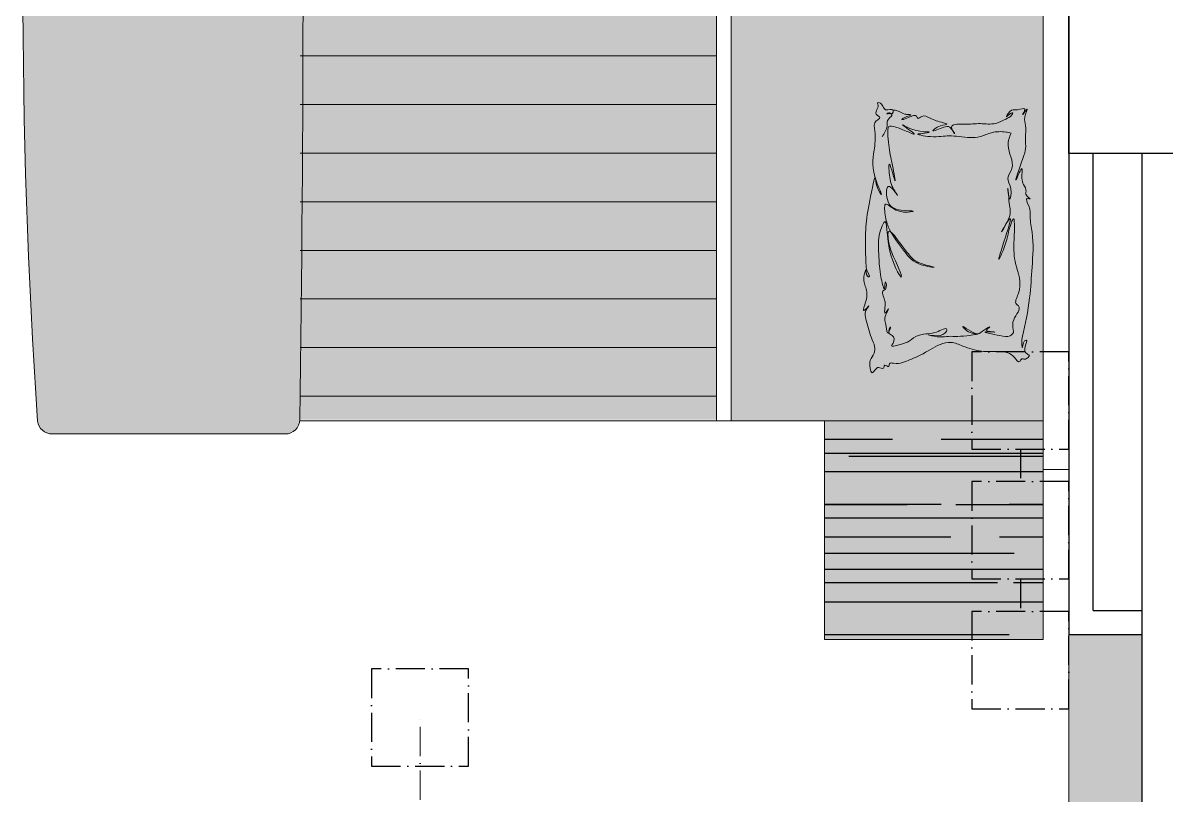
# Model space of a CAD drawing. Header units: millimetres. Extents: x -16811 to 32579, y 147992 to 176118.
# Drawn here: x -9430 to -7077, y 167257 to 168845 of the extents above; entities that cross this region are included whole.
import ezdxf

# ---------------------------------------------------------------- set-up
doc = ezdxf.new("R2010")
doc.units = ezdxf.units.MM
doc.header["$MEASUREMENT"] = 0
doc.linetypes.add('ACAD_ISO10W100', pattern=[18, 12, -3, 0, -3])
doc.layers.add('0[12345]', color=6, linetype='ACAD_ISO10W100', lineweight=30, plot=False)
for name, color, linetype, lineweight in [('Column[12345]', 7, 'Continuous', 25), ('Furniture[12345]', 7, 'Continuous', 20), ('Furniture[2345]', 7, 'Continuous', 20)]:
    doc.layers.add(name, color=color, linetype=linetype, lineweight=lineweight)
for name, color, linetype in [('Hatching[12345]', 7, 'Continuous'), ('Hatching[2345]', 7, 'Continuous'), ('Wall[12345]', 7, 'Continuous')]:
    doc.layers.add(name, color=color, linetype=linetype)
doc.linetypes.add('FENCELINE1', pattern='A,0.25,-0.1,[133,ltypeshp.shx,S=0.1,R=0,X=-0.1,Y=0],-0.1,1', length=1.45)

msp = doc.modelspace()

# ---------------------------------------------------------------- hatches: boundary and pattern name
at = {"layer": 'Hatching[12345]'}
h = msp.add_hatch(color=254, dxfattribs=at)
h.set_gradient(color1=(188, 218, 240), color2=(188, 218, 240), centered=1, one_color=1, tint=0.84, name='SPHERICAL')
h.paths.add_polyline_path([(-9399.2, 169833.1, -0.381867), (-9369.4, 169859.7), (-8889.5, 169859.7, -0.381867), (-8859.7, 169833.1, -0.007425), (-8859.7, 168029, -0.407012), (-8889.6, 167999.7), (-9369.4, 167999.7, -0.381867), (-9399.2, 168026.4, -0.033624)])
h = msp.add_hatch(color=7, dxfattribs=at)
h.set_gradient(color1=(255, 255, 255), one_color=1, tint=1)
h.paths.add_polyline_path([(-8001.6, 168079.6), (-8858.8, 168079.6, -0.000196), (-8859.5, 168031.9, -0.024285), (-8859.7, 168029), (-8001.6, 168029)])
h.paths.add_polyline_path([(-8001.6, 169829), (-8859.5, 169829, -0.000203), (-8858.8, 169779.6), (-8001.6, 169779.6)])
h.paths.add_polyline_path([(-8001.6, 169779.6), (-8858.8, 169779.6, -0.000412), (-8857.5, 169679.6), (-8001.6, 169679.6)])
h.paths.add_polyline_path([(-8001.6, 169679.6), (-8857.5, 169679.6, -0.000412), (-8856.3, 169579.6), (-8001.6, 169579.6)])
h.paths.add_polyline_path([(-8001.6, 169579.6), (-8856.3, 169579.6, -0.000412), (-8855.3, 169479.6), (-8001.6, 169479.6)])
h.paths.add_polyline_path([(-8001.6, 169479.6), (-8855.3, 169479.6, -0.000412), (-8854.5, 169379.6), (-8001.6, 169379.6)])
h.paths.add_polyline_path([(-8001.6, 169379.6), (-8854.5, 169379.6, -0.000412), (-8853.8, 169279.6), (-8001.6, 169279.6)])
h.paths.add_polyline_path([(-8001.6, 169279.6), (-8853.8, 169279.6, -0.000412), (-8853.4, 169179.6), (-8001.6, 169179.6)])
h.paths.add_polyline_path([(-8001.6, 169179.6), (-8853.4, 169179.6, -0.000412), (-8853, 169079.6), (-8001.6, 169079.6)])
h.paths.add_polyline_path([(-8001.6, 169079.6), (-8853, 169079.6, -0.000412), (-8852.9, 168979.6), (-8001.6, 168979.6)])
h.paths.add_polyline_path([(-8001.6, 168979.6), (-8852.9, 168979.6, -0.000412), (-8852.9, 168879.6), (-8001.6, 168879.6)])
h.paths.add_polyline_path([(-8001.6, 168879.6), (-8852.9, 168879.6, -0.000412), (-8853, 168779.6), (-8001.6, 168779.6)])
h.paths.add_polyline_path([(-8001.6, 168779.6), (-8853, 168779.6, -0.000412), (-8853.4, 168679.6), (-8001.6, 168679.6)])
h.paths.add_polyline_path([(-8001.6, 168679.6), (-8853.4, 168679.6, -0.000412), (-8853.9, 168579.6), (-8001.6, 168579.6)])
h.paths.add_polyline_path([(-8001.6, 168579.6), (-8853.9, 168579.6, -0.000412), (-8854.5, 168479.6), (-8001.6, 168479.6)])
h.paths.add_polyline_path([(-8001.6, 168479.6), (-8854.5, 168479.6, -0.000412), (-8855.3, 168379.6), (-8001.6, 168379.6)])
h.paths.add_polyline_path([(-8001.6, 168379.6), (-8855.3, 168379.6, -0.000412), (-8856.3, 168279.6), (-8001.6, 168279.6)])
h.paths.add_polyline_path([(-8001.6, 168279.6), (-8856.3, 168279.6, -0.000412), (-8857.5, 168179.6), (-8001.6, 168179.6)])
h.paths.add_polyline_path([(-8001.6, 168179.6), (-8857.5, 168179.6, -0.000412), (-8858.8, 168079.6), (-8001.6, 168079.6)])
h = msp.add_hatch(color=254, dxfattribs=at)
h.set_gradient(color1=(188, 218, 240), color2=(188, 218, 240), centered=1, one_color=1, tint=0.84, name='SPHERICAL')
h.paths.add_polyline_path([(-7971.7, 168927.1), (-7329.6, 168927.1), (-7329.6, 168026.7), (-7971.7, 168026.7)])
edge = h.paths.add_edge_path(flags=16)
edge.add_spline(control_points=[(-7639, 168666.1), (-7641.3, 168669.1), (-7654.4, 168662.6), (-7659.9, 168674.4), (-7663.2, 168680.7), (-7671.7, 168681.8), (-7665.5, 168671.1), (-7681.6, 168659.9), (-7661.4, 168649.8), (-7679.8, 168642), (-7673.8, 168615.6), (-7677.9, 168575.8), (-7683, 168550.5), (-7675.6, 168526.7)], knot_values=[29.790014, 29.790014, 29.790014, 29.790014, 30.262434, 30.562674, 30.909692, 31.032326, 31.131605, 31.822173, 32.169742, 32.478786, 33.169354, 34.506529, 36.449933, 36.449933, 36.449933, 36.449933], degree=3, periodic=0)
edge.add_spline(control_points=[(-7675.6, 168526.7), (-7675.7, 168526.8), (-7676.9, 168527.6), (-7691.5, 168458), (-7697.4, 168421.2), (-7694.6, 168357), (-7693.6, 168336.5), (-7683.7, 168321), (-7696.1, 168325.1), (-7692.1, 168346.2), (-7701.7, 168318.5), (-7694, 168300.2), (-7689.8, 168280.7), (-7705.6, 168243.7), (-7683.7, 168269.3), (-7698.6, 168249.6), (-7692.1, 168229.6), (-7687.3, 168203.5), (-7675.4, 168181.8), (-7676.5, 168164.4), (-7687.8, 168151.3), (-7686.5, 168138.8), (-7683.4, 168122.3), (-7675.6, 168131.4), (-7670, 168139.9), (-7657.2, 168130.1), (-7657.4, 168145.6), (-7646.2, 168134.1), (-7647.4, 168147.1), (-7625.8, 168141.8), (-7607.4, 168151.4), (-7574.4, 168164.2), (-7549.9, 168182.4), (-7518.1, 168191), (-7490.7, 168177.9), (-7458.6, 168168.2), (-7427.7, 168169.3), (-7402.3, 168168.6), (-7390, 168160.3), (-7379.1, 168143.2), (-7374.8, 168156), (-7366.8, 168152), (-7363, 168155.2), (-7360.9, 168157)], knot_values=[0, 0, 0, 0, 0.030049, 0.717515, 4.513385, 6.102933, 6.424338, 6.907638, 7.010988, 7.497257, 7.884631, 8.769992, 9.715192, 10.353851, 10.800111, 11.166428, 11.755019, 13.07777, 13.721733, 14.179659, 14.739991, 15.274148, 15.609552, 15.829628, 16.182946, 16.517964, 16.752632, 17.032041, 17.234818, 17.519289, 18.680556, 19.479406, 20.994305, 21.746259, 22.605773, 23.917685, 25.064465, 25.741143, 26.302414, 26.747148, 26.981441, 27.188163, 27.441983, 27.441983, 27.441983, 27.441983], degree=3, periodic=0)
edge.add_spline(control_points=[(-7360.9, 168157), (-7359.5, 168158.4), (-7356.1, 168161.4), (-7368, 168165.6), (-7369.1, 168176.9), (-7360.8, 168194), (-7372.6, 168190.3), (-7371.5, 168170.5), (-7374.7, 168189.8), (-7367.7, 168218.5), (-7356.4, 168275), (-7352.9, 168345.5), (-7348, 168400.4), (-7358.4, 168444.4), (-7354.5, 168463.1), (-7369, 168486.5), (-7350.5, 168480.9), (-7368.4, 168490.3), (-7362.9, 168501.4), (-7370.7, 168512.6), (-7374.9, 168525.9), (-7369.5, 168560.7), (-7396, 168495.4), (-7372.9, 168563.6), (-7364.3, 168586), (-7367.4, 168609.7), (-7363.2, 168632.8), (-7371.7, 168648), (-7357.2, 168677.6), (-7377.4, 168647.3), (-7361.7, 168674.2), (-7385.4, 168663.3), (-7396.8, 168669.5), (-7407.8, 168648.4), (-7400.7, 168657.2), (-7389.6, 168663.1), (-7396.9, 168651.8), (-7408.5, 168646.7), (-7429.5, 168634.7), (-7462.1, 168639.7), (-7485.4, 168635), (-7521.2, 168638.1), (-7517.7, 168627.2), (-7517.1, 168625.6)], knot_values=[8.535132, 8.535132, 8.535132, 8.535132, 8.691674, 8.888781, 9.421803, 9.845667, 9.958569, 10.443716, 10.704627, 11.242804, 13.896563, 16.022974, 18.400683, 19.461558, 20.230077, 20.741868, 20.935918, 21.372247, 21.565667, 22.071271, 22.520417, 23.192373, 24.051106, 25.569914, 26.277843, 26.991407, 27.84339, 28.453731, 28.986147, 29.45672, 29.852067, 30.349919, 30.880397, 31.306561, 31.442263, 31.809342, 31.957497, 32.454433, 33.205438, 34.256651, 35.462346, 36.271669, 36.4021, 36.4021, 36.4021, 36.4021], degree=3, periodic=0)
edge.add_spline(control_points=[(-7517.1, 168625.6), (-7518.6, 168627.5), (-7524.3, 168633.5), (-7536.8, 168630.2), (-7566.8, 168617), (-7545.1, 168634.5), (-7522.5, 168636.4), (-7545, 168642.3), (-7558, 168645.8), (-7577.1, 168657.4), (-7587.5, 168646), (-7590.3, 168655.8), (-7601.2, 168653.6), (-7607.4, 168649.7), (-7624.8, 168644.1), (-7613.1, 168652.5), (-7595.9, 168656.5), (-7608.2, 168656.5), (-7617.1, 168657.6), (-7627.2, 168664.5), (-7636, 168665.7), (-7639, 168666.1)], knot_values=[0.001627, 0.001627, 0.001627, 0.001627, 0.178258, 0.589104, 1.387999, 2.01721, 2.479287, 2.719905, 3.701668, 4.311477, 4.557254, 4.745521, 5.021847, 5.42273, 5.798909, 6.005871, 6.517966, 6.687678, 6.927391, 7.504114, 7.811297, 7.811297, 7.811297, 7.811297], degree=3, periodic=0)
edge = h.paths.add_edge_path(flags=0)
edge.add_spline(control_points=[(-7404.5, 168434.4), (-7402.7, 168438.1), (-7395.4, 168454.5), (-7399.4, 168467.4), (-7404.3, 168525), (-7399.1, 168467.3), (-7392.6, 168508.5), (-7408.1, 168524.5), (-7383.9, 168554), (-7408, 168586.3), (-7399, 168610.2), (-7395.8, 168618.6), (-7399.3, 168619.3), (-7412.4, 168622), (-7434.7, 168621.8), (-7464.6, 168606.8), (-7494.5, 168610.7), (-7530.3, 168614.4), (-7549.6, 168607.7), (-7598.2, 168616.6), (-7576.4, 168616.8), (-7555.1, 168622.4), (-7592.7, 168618.5), (-7637.9, 168647.6), (-7574, 168603.7), (-7623.9, 168629.5), (-7650.1, 168635.3), (-7649.3, 168605), (-7645, 168574.1), (-7638.6, 168547.6), (-7631.1, 168503.2), (-7649.9, 168578.8), (-7645.7, 168519.8), (-7640.8, 168508.3), (-7622.9, 168479.8), (-7652.6, 168526.7), (-7653.6, 168470.6), (-7630.9, 168458.4), (-7582.2, 168459.3), (-7631.7, 168450.6), (-7658.8, 168484.9), (-7654.7, 168442.3), (-7649.1, 168426.1), (-7644.1, 168416.7), (-7643.2, 168415.1)], knot_values=[65.447847, 65.447847, 65.447847, 65.447847, 65.74328, 66.72872, 67.734409, 68.488828, 69.195051, 69.96834, 70.682416, 72.296052, 73.161492, 73.161492, 73.161492, 73.514088, 74.503063, 75.319203, 76.765637, 77.45774, 78.749117, 79.643771, 79.981714, 80.471342, 81.125835, 82.371395, 83.350345, 84.683594, 85.188482, 85.608294, 87.132689, 88.467526, 88.949716, 90.167893, 91.060809, 92.060989, 92.438599, 93.282957, 94.181586, 95.37836, 96.194843, 97.208206, 98.195095, 99.05009, 99.976096, 100.167679, 100.167679, 100.167679, 100.167679], degree=3, periodic=0)
edge.add_spline(control_points=[(-7643.2, 168415.1), (-7645.6, 168417), (-7651.5, 168417.8), (-7645.2, 168374.9), (-7632.1, 168355.4), (-7613.6, 168305.1), (-7656.4, 168374.9), (-7648.6, 168457.2), (-7671.4, 168404.4), (-7666.6, 168362.8), (-7667.5, 168337), (-7655.4, 168286.4), (-7655.5, 168324.4), (-7649.8, 168297.5), (-7664.3, 168293.7), (-7653.9, 168273.9), (-7654.7, 168263.7), (-7657.6, 168241.2), (-7643.9, 168264.5), (-7658.8, 168236.1), (-7653.2, 168229.3), (-7650.9, 168204.2), (-7648, 168208), (-7647.6, 168208.7)], knot_values=[40.795121, 40.795121, 40.795121, 40.795121, 41.289195, 42.373774, 43.706157, 44.493775, 46.131029, 48.413116, 48.979249, 50.841276, 52.333224, 53.019481, 53.478416, 54.005494, 54.148976, 54.814349, 55.352161, 55.71403, 56.081921, 56.521549, 57.327938, 57.792171, 57.875372, 57.875372, 57.875372, 57.875372], degree=3, periodic=0)
edge.add_spline(control_points=[(-7647.6, 168208.7), (-7647.5, 168208.3), (-7646.8, 168204.9), (-7636.1, 168203), (-7635.1, 168189.2), (-7647.1, 168176.6), (-7621.1, 168184.8), (-7606.5, 168188.8), (-7592.5, 168202), (-7570.1, 168206.3), (-7552.5, 168206.2), (-7523.4, 168221.9), (-7535.7, 168195.6), (-7582.4, 168208.1), (-7545.9, 168197.8), (-7521.3, 168202), (-7501.1, 168198.5), (-7454.7, 168206.5), (-7481.8, 168204.6), (-7508.9, 168233.6), (-7465.2, 168198), (-7455.1, 168212.6), (-7432.2, 168224), (-7450, 168213), (-7441.7, 168210.5), (-7436.3, 168209.8), (-7433.6, 168209.6)], knot_values=[26.157068, 26.157068, 26.157068, 26.157068, 26.197649, 26.478627, 27.029866, 27.194885, 27.938007, 28.296466, 28.993565, 29.701796, 30.432125, 31.180959, 31.473901, 32.62199, 33.234768, 33.886404, 35.291371, 36.050084, 36.454531, 37.241342, 38.377457, 38.920893, 39.336258, 39.668554, 39.807234, 40.035381, 40.035381, 40.035381, 40.035381], degree=3, periodic=0)
edge.add_spline(control_points=[(-7433.6, 168209.6), (-7438.5, 168209.8), (-7463.7, 168210.5), (-7417.2, 168202), (-7401.5, 168197.6), (-7390.2, 168207), (-7392.2, 168219.3), (-7394.6, 168237.1), (-7372, 168258.5), (-7390.5, 168269.4), (-7368.8, 168303.6), (-7389.7, 168349.8), (-7390.7, 168385.3), (-7387.3, 168455), (-7401.6, 168418), (-7402.7, 168397.8), (-7428.2, 168339.8), (-7409.1, 168398.8), (-7392.3, 168452.2), (-7402.3, 168437.9), (-7404.5, 168434.4)], knot_values=[9.262746, 9.262746, 9.262746, 9.262746, 9.682241, 10.689927, 11.413577, 11.723945, 11.904729, 12.597271, 13.597345, 13.76989, 14.480453, 16.574705, 18.261945, 19.618223, 19.925956, 21.490572, 22.513709, 24.082377, 25.368053, 25.703927, 25.703927, 25.703927, 25.703927], degree=3, periodic=0)
edge = h.paths.add_edge_path(flags=0)
edge.add_spline(control_points=[(-7643.2, 168415.1), (-7644.1, 168416.7), (-7649.1, 168426.1), (-7654.7, 168442.3), (-7658.8, 168484.9), (-7631.7, 168450.6), (-7582.2, 168459.3), (-7630.9, 168458.4), (-7653.6, 168470.6), (-7652.6, 168526.7), (-7622.9, 168479.8), (-7640.8, 168508.3), (-7645.7, 168519.8), (-7649.9, 168578.8), (-7631.1, 168503.2), (-7638.6, 168547.6), (-7645, 168574.1), (-7649.3, 168605), (-7650.1, 168635.3), (-7623.9, 168629.5), (-7574, 168603.7), (-7637.9, 168647.6), (-7592.7, 168618.5), (-7555.1, 168622.4), (-7576.4, 168616.8), (-7598.2, 168616.6), (-7549.6, 168607.7), (-7530.3, 168614.4), (-7494.5, 168610.7), (-7464.6, 168606.8), (-7434.7, 168621.8), (-7412.4, 168622), (-7399.3, 168619.3), (-7395.8, 168618.6), (-7399, 168610.2), (-7408, 168586.3), (-7383.9, 168554), (-7408.1, 168524.5), (-7392.6, 168508.5), (-7399.1, 168467.3), (-7404.3, 168525), (-7399.4, 168467.4), (-7395.4, 168454.5), (-7402.7, 168438.1), (-7404.5, 168434.4)], knot_values=[65.447847, 65.447847, 65.447847, 65.447847, 65.63943, 66.565436, 67.420431, 68.40732, 69.420683, 70.237166, 71.43394, 72.332569, 73.176927, 73.554537, 74.554717, 75.447633, 76.66581, 77.148, 78.482837, 80.007232, 80.427044, 80.931932, 82.265181, 83.244131, 84.489691, 85.144184, 85.633812, 85.971755, 86.866409, 88.157786, 88.849889, 90.296323, 91.112463, 92.101438, 92.454034, 92.454034, 92.454034, 93.319474, 94.93311, 95.647186, 96.420475, 97.126698, 97.881117, 98.886806, 99.872246, 100.167679, 100.167679, 100.167679, 100.167679], degree=3, periodic=0)
edge.add_spline(control_points=[(-7404.5, 168434.4), (-7409.7, 168423.8), (-7421.5, 168404.7), (-7409.3, 168426.8), (-7404.5, 168434.4)], knot_values=[7.713645, 7.713645, 7.713645, 7.713645, 8.546506, 9.262746, 9.262746, 9.262746, 9.262746], degree=3, periodic=0)
edge.add_spline(control_points=[(-7404.5, 168434.4), (-7402.3, 168437.9), (-7392.3, 168452.2), (-7409.1, 168398.8), (-7428.2, 168339.8), (-7402.7, 168397.8), (-7401.6, 168418), (-7387.3, 168455), (-7390.7, 168385.3), (-7389.7, 168349.8), (-7368.8, 168303.6), (-7390.5, 168269.4), (-7372, 168258.5), (-7394.6, 168237.1), (-7392.2, 168219.3), (-7390.2, 168207), (-7401.5, 168197.6), (-7417.2, 168202), (-7463.7, 168210.5), (-7438.5, 168209.8), (-7433.6, 168209.6)], knot_values=[9.262746, 9.262746, 9.262746, 9.262746, 9.598621, 10.884297, 12.452965, 13.476101, 15.040717, 15.348451, 16.704729, 18.391968, 20.48622, 21.196783, 21.369329, 22.369403, 23.061945, 23.242728, 23.553096, 24.276746, 25.284432, 25.703927, 25.703927, 25.703927, 25.703927], degree=3, periodic=0)
edge.add_spline(control_points=[(-7433.6, 168209.6), (-7431, 168209.5), (-7427.2, 168209.3), (-7431, 168209.4), (-7433.6, 168209.6)], knot_values=[25.703927, 25.703927, 25.703927, 25.703927, 25.930608, 26.157068, 26.157068, 26.157068, 26.157068], degree=3, periodic=0)
edge.add_spline(control_points=[(-7433.6, 168209.6), (-7436.3, 168209.8), (-7441.7, 168210.5), (-7450, 168213), (-7432.2, 168224), (-7455.1, 168212.6), (-7465.2, 168198), (-7508.9, 168233.6), (-7481.8, 168204.6), (-7454.7, 168206.5), (-7501.1, 168198.5), (-7521.3, 168202), (-7545.9, 168197.8), (-7582.4, 168208.1), (-7535.7, 168195.6), (-7523.4, 168221.9), (-7552.5, 168206.2), (-7570.1, 168206.3), (-7592.5, 168202), (-7606.5, 168188.8), (-7621.1, 168184.8), (-7647.1, 168176.6), (-7635.1, 168189.2), (-7636.1, 168203), (-7646.8, 168204.9), (-7647.5, 168208.3), (-7647.6, 168208.7)], knot_values=[26.157068, 26.157068, 26.157068, 26.157068, 26.385216, 26.523896, 26.856192, 27.271557, 27.814993, 28.951107, 29.737919, 30.142365, 30.901079, 32.306046, 32.957682, 33.57046, 34.718549, 35.01149, 35.760324, 36.490654, 37.198885, 37.895984, 38.254443, 38.997565, 39.162584, 39.713823, 39.994801, 40.035381, 40.035381, 40.035381, 40.035381], degree=3, periodic=0)
edge.add_spline(control_points=[(-7647.6, 168208.7), (-7648, 168213.1), (-7641, 168227.2), (-7645.6, 168212.1), (-7647.6, 168208.7)], knot_values=[40.035381, 40.035381, 40.035381, 40.035381, 40.423519, 40.795121, 40.795121, 40.795121, 40.795121], degree=3, periodic=0)
edge.add_spline(control_points=[(-7647.6, 168208.7), (-7648, 168208), (-7650.9, 168204.2), (-7653.2, 168229.3), (-7658.8, 168236.1), (-7643.9, 168264.5), (-7657.6, 168241.2), (-7654.7, 168263.7), (-7653.9, 168273.9), (-7664.3, 168293.7), (-7649.8, 168297.5), (-7655.5, 168324.4), (-7655.4, 168286.4), (-7667.5, 168337), (-7666.6, 168362.8), (-7671.4, 168404.4), (-7648.6, 168457.2), (-7656.4, 168374.9), (-7613.6, 168305.1), (-7632.1, 168355.4), (-7645.2, 168374.9), (-7651.5, 168417.8), (-7645.6, 168417), (-7643.2, 168415.1)], knot_values=[40.795121, 40.795121, 40.795121, 40.795121, 40.878322, 41.342555, 42.148944, 42.588573, 42.956463, 43.318333, 43.856144, 44.521517, 44.664999, 45.192077, 45.651012, 46.337269, 47.829218, 49.691244, 50.257377, 52.539465, 54.176718, 54.964336, 56.29672, 57.381298, 57.875372, 57.875372, 57.875372, 57.875372], degree=3, periodic=0)
edge.add_spline(control_points=[(-7643.2, 168415.1), (-7633.6, 168407.8), (-7607, 168364.1), (-7583.3, 168349.4), (-7538.1, 168340), (-7594.4, 168347.2), (-7614.7, 168375.1), (-7635.5, 168401.5), (-7643.2, 168415.1)], knot_values=[57.875372, 57.875372, 57.875372, 57.875372, 59.777578, 60.518867, 61.457002, 62.363933, 63.831779, 65.447847, 65.447847, 65.447847, 65.447847], degree=3, periodic=0)
h = msp.add_hatch(color=254, dxfattribs=at)
h.set_gradient(color1=(195, 213, 212), rotation=45, centered=1, one_color=1, tint=1, name='INVHEMISPHERICAL')
edge = h.paths.add_edge_path()
edge.add_spline(control_points=[(-7517.1, 168625.6), (-7517.7, 168627.2), (-7521.2, 168638.1), (-7485.4, 168635), (-7462.1, 168639.7), (-7429.5, 168634.7), (-7408.5, 168646.7), (-7396.9, 168651.8), (-7389.6, 168663.1), (-7400.7, 168657.2), (-7407.8, 168648.4), (-7396.8, 168669.5), (-7385.4, 168663.3), (-7361.7, 168674.2), (-7377.4, 168647.3), (-7357.2, 168677.6), (-7371.7, 168648), (-7363.2, 168632.8), (-7367.4, 168609.7), (-7365, 168591.3), (-7366.2, 168583.4), (-7366.6, 168581.6)], knot_values=[8.535132, 8.535132, 8.535132, 8.535132, 8.665562, 9.474885, 10.680581, 11.731794, 12.482799, 12.979735, 13.12789, 13.494969, 13.630671, 14.056835, 14.587313, 15.085164, 15.480512, 15.951085, 16.483501, 17.093841, 17.945825, 18.659388, 18.86018, 18.86018, 18.86018, 18.86018], degree=3, periodic=0)
edge.add_spline(control_points=[(-7366.6, 168581.6), (-7367.6, 168577.2), (-7374.4, 168559.1), (-7396, 168495.4), (-7369.5, 168560.7), (-7374.9, 168525.9), (-7370.7, 168512.6), (-7362.9, 168501.4), (-7368.4, 168490.3), (-7350.5, 168480.9), (-7369, 168486.5), (-7354.5, 168463.1), (-7358.4, 168444.4), (-7348, 168400.4), (-7352.5, 168350), (-7354.6, 168310.1), (-7356.2, 168293.3)], knot_values=[18.86018, 18.86018, 18.86018, 18.86018, 19.367318, 20.886126, 21.744859, 22.416814, 22.865961, 23.371565, 23.564984, 24.001314, 24.195364, 24.707154, 25.475673, 26.536549, 28.914258, 30.585278, 30.585278, 30.585278, 30.585278], degree=3, periodic=0)
edge.add_spline(control_points=[(-7356.2, 168293.3), (-7356.6, 168288.7), (-7359.9, 168257.2), (-7367.7, 168218.5), (-7374.7, 168189.8), (-7371.5, 168170.5), (-7372.6, 168190.3), (-7360.8, 168194), (-7369.1, 168176.9), (-7368, 168165.6), (-7356.1, 168161.4), (-7359.5, 168158.4), (-7360.9, 168157)], knot_values=[30.585278, 30.585278, 30.585278, 30.585278, 31.040669, 33.694428, 34.232605, 34.493516, 34.978663, 35.091565, 35.515429, 36.048451, 36.245558, 36.4021, 36.4021, 36.4021, 36.4021], degree=3, periodic=0)
edge.add_spline(control_points=[(-7360.9, 168157), (-7363, 168155.2), (-7366.8, 168152), (-7374.8, 168156), (-7379.1, 168143.2), (-7390, 168160.3), (-7402.3, 168168.6), (-7427.7, 168169.3), (-7458.6, 168168.2), (-7490.7, 168177.9), (-7518.1, 168191), (-7549.9, 168182.4), (-7574.4, 168164.2), (-7607.4, 168151.4), (-7625.8, 168141.8), (-7647.4, 168147.1), (-7646.2, 168134.1), (-7657.4, 168145.6), (-7657.2, 168130.1), (-7670, 168139.9), (-7675.6, 168131.4), (-7683.4, 168122.3), (-7686.5, 168138.8), (-7687.8, 168151.3), (-7676.5, 168164.4), (-7675.4, 168181.8), (-7687.3, 168203.5), (-7692.1, 168229.6), (-7698.6, 168249.6), (-7683.7, 168269.3), (-7705.6, 168243.7), (-7689.8, 168280.7), (-7694, 168300.2), (-7701.7, 168318.5), (-7692.1, 168346.2), (-7696.1, 168325.1), (-7683.7, 168321), (-7693.6, 168336.5), (-7694.6, 168357), (-7695.6, 168380.1), (-7695.6, 168396.7), (-7695.6, 168398.1)], knot_values=[0, 0, 0, 0, 0.317275, 0.575678, 0.868544, 1.424462, 2.12605, 2.971898, 4.405373, 6.045262, 7.119655, 8.059598, 9.953221, 10.951784, 12.403367, 12.758956, 13.012427, 13.361689, 13.655024, 14.073797, 14.515444, 14.790538, 15.209793, 15.87749, 16.577904, 17.150313, 17.955266, 19.608705, 20.344444, 20.80234, 21.360165, 22.158489, 23.339988, 24.44669, 24.930907, 25.538744, 25.667931, 26.272056, 26.673812, 28.660747, 28.840014, 28.840014, 28.840014, 28.840014], degree=3, periodic=0)
edge.add_line((-7695.6, 168398.1), (-7723.4, 168406.6))
edge.add_line((-7723.4, 168406.6), (-7694.9, 168420.6))
edge.add_spline(control_points=[(-7694.9, 168420.6), (-7693.4, 168444.8), (-7688.3, 168473.2), (-7676.9, 168527.6), (-7675.7, 168526.8), (-7675.6, 168526.7)], knot_values=[29.888741, 29.888741, 29.888741, 29.888741, 33.405585, 34.264917, 34.302479, 34.302479, 34.302479, 34.302479], degree=3, periodic=0)
edge.add_spline(control_points=[(-7675.6, 168526.7), (-7683, 168550.5), (-7677.9, 168575.8), (-7673.8, 168615.6), (-7679.8, 168642), (-7661.4, 168649.8), (-7681.6, 168659.9), (-7665.5, 168671.1), (-7671.7, 168681.8), (-7663.2, 168680.7), (-7659.9, 168674.4), (-7654.4, 168662.6), (-7641.3, 168669.1), (-7639, 168666.1)], knot_values=[37.237517, 37.237517, 37.237517, 37.237517, 39.666772, 41.33824, 42.20145, 42.587756, 43.022217, 43.885427, 44.009526, 44.162817, 44.596591, 44.97189, 45.562416, 45.562416, 45.562416, 45.562416], degree=3, periodic=0)
edge.add_spline(control_points=[(-7639, 168666.1), (-7636, 168665.7), (-7627.2, 168664.5), (-7617.1, 168657.6), (-7608.2, 168656.5), (-7595.9, 168656.5), (-7613.1, 168652.5), (-7624.8, 168644.1), (-7607.4, 168649.7), (-7601.2, 168653.6), (-7590.3, 168655.8), (-7587.5, 168646), (-7577.1, 168657.4), (-7558, 168645.8), (-7545, 168642.3), (-7522.5, 168636.4), (-7545.1, 168634.5), (-7566.8, 168617), (-7536.8, 168630.2), (-7524.3, 168633.5), (-7518.6, 168627.5), (-7517.1, 168625.6)], knot_values=[0.001627, 0.001627, 0.001627, 0.001627, 0.30881, 0.885533, 1.125245, 1.294957, 1.807053, 2.014014, 2.390194, 2.791076, 3.067402, 3.255669, 3.501446, 4.111256, 5.093018, 5.333636, 5.795713, 6.424924, 7.22382, 7.634666, 7.811297, 7.811297, 7.811297, 7.811297], degree=3, periodic=0)
edge = h.paths.add_edge_path(flags=16)
edge.add_spline(control_points=[(-7643.2, 168415.1), (-7644.1, 168416.7), (-7649.1, 168426.1), (-7654.7, 168442.3), (-7658.8, 168484.9), (-7631.7, 168450.6), (-7582.2, 168459.3), (-7630.9, 168458.4), (-7653.6, 168470.6), (-7652.6, 168526.7), (-7622.9, 168479.8), (-7640.8, 168508.3), (-7645.7, 168519.8), (-7649.9, 168578.8), (-7631.1, 168503.2), (-7638.6, 168547.6), (-7645, 168574.1), (-7649.3, 168605), (-7650.1, 168635.3), (-7623.9, 168629.5), (-7574, 168603.7), (-7637.9, 168647.6), (-7592.7, 168618.5), (-7555.1, 168622.4), (-7576.4, 168616.8), (-7598.2, 168616.6), (-7549.6, 168607.7), (-7530.3, 168614.4), (-7494.5, 168610.7), (-7464.6, 168606.8), (-7434.7, 168621.8), (-7412.4, 168622), (-7399.3, 168619.3), (-7395.8, 168618.6), (-7399, 168610.2), (-7408, 168586.3), (-7383.9, 168554), (-7408.1, 168524.5), (-7392.6, 168508.5), (-7399.1, 168467.3), (-7404.3, 168525), (-7399.4, 168467.4), (-7395.4, 168454.5), (-7402.7, 168438.1), (-7404.5, 168434.4)], knot_values=[81.809808, 81.809808, 81.809808, 81.809808, 82.049287, 83.206795, 84.275539, 85.50915, 86.775853, 87.796457, 89.292425, 90.415712, 91.471158, 91.943172, 93.193396, 94.309542, 95.832263, 96.435, 98.103547, 100.00904, 100.533805, 101.164915, 102.831476, 104.055163, 105.612114, 106.43023, 107.042265, 107.464694, 108.583011, 110.197233, 111.062361, 112.870403, 113.890579, 115.126798, 115.567543, 115.567543, 115.567543, 116.649343, 118.666388, 119.558983, 120.525594, 121.408372, 122.351396, 123.608507, 124.840307, 125.209599, 125.209599, 125.209599, 125.209599], degree=3, periodic=0)
edge.add_spline(control_points=[(-7404.5, 168434.4), (-7402.3, 168437.9), (-7392.3, 168452.2), (-7409.1, 168398.8), (-7428.2, 168339.8), (-7402.7, 168397.8), (-7401.6, 168418), (-7387.3, 168455), (-7390.7, 168385.3), (-7389.7, 168349.8), (-7368.8, 168303.6), (-7390.5, 168269.4), (-7372, 168258.5), (-7394.6, 168237.1), (-7392.2, 168219.3), (-7390.2, 168207), (-7401.5, 168197.6), (-7417.2, 168202), (-7463.7, 168210.5), (-7438.5, 168209.8), (-7433.6, 168209.6)], knot_values=[11.578433, 11.578433, 11.578433, 11.578433, 11.998276, 13.605371, 15.566206, 16.845127, 18.800896, 19.185564, 20.880911, 22.98996, 25.607776, 26.495979, 26.711661, 27.961754, 28.827431, 29.05341, 29.44137, 30.345933, 31.60554, 32.129909, 32.129909, 32.129909, 32.129909], degree=3, periodic=0)
edge.add_spline(control_points=[(-7433.6, 168209.6), (-7436.3, 168209.8), (-7441.7, 168210.5), (-7450, 168213), (-7432.2, 168224), (-7455.1, 168212.6), (-7465.2, 168198), (-7508.9, 168233.6), (-7481.8, 168204.6), (-7454.7, 168206.5), (-7501.1, 168198.5), (-7521.3, 168202), (-7545.9, 168197.8), (-7582.4, 168208.1), (-7535.7, 168195.6), (-7523.4, 168221.9), (-7552.5, 168206.2), (-7570.1, 168206.3), (-7592.5, 168202), (-7606.5, 168188.8), (-7621.1, 168184.8), (-7647.1, 168176.6), (-7635.1, 168189.2), (-7636.1, 168203), (-7646.8, 168204.9), (-7647.5, 168208.3), (-7647.6, 168208.7)], knot_values=[32.696336, 32.696336, 32.696336, 32.696336, 32.98152, 33.15487, 33.57024, 34.089446, 34.768741, 36.188884, 37.172399, 37.677957, 38.626349, 40.382557, 41.197102, 41.963074, 43.398186, 43.764363, 44.700405, 45.613317, 46.498606, 47.36998, 47.818054, 48.746956, 48.95323, 49.642279, 49.993501, 50.044227, 50.044227, 50.044227, 50.044227], degree=3, periodic=0)
edge.add_spline(control_points=[(-7647.6, 168208.7), (-7648, 168208), (-7650.9, 168204.2), (-7653.2, 168229.3), (-7658.8, 168236.1), (-7643.9, 168264.5), (-7657.6, 168241.2), (-7654.7, 168263.7), (-7653.9, 168273.9), (-7664.3, 168293.7), (-7649.8, 168297.5), (-7655.5, 168324.4), (-7655.4, 168286.4), (-7667.5, 168337), (-7666.6, 168362.8), (-7671.4, 168404.4), (-7648.6, 168457.2), (-7656.4, 168374.9), (-7613.6, 168305.1), (-7632.1, 168355.4), (-7645.2, 168374.9), (-7651.5, 168417.8), (-7645.6, 168417), (-7643.2, 168415.1)], knot_values=[50.993901, 50.993901, 50.993901, 50.993901, 51.097903, 51.678194, 52.686181, 53.235716, 53.695579, 54.147916, 54.82018, 55.651897, 55.831248, 56.490096, 57.063765, 57.921587, 59.786522, 62.114055, 62.821722, 65.674331, 67.720898, 68.70542, 70.3709, 71.726622, 72.344215, 72.344215, 72.344215, 72.344215], degree=3, periodic=0)
h = msp.add_hatch(color=254, dxfattribs=at)
h.set_gradient(color1=(226, 238, 238), rotation=90, one_color=1, tint=1, name='SPHERICAL')
edge = h.paths.add_edge_path()
edge.add_spline(control_points=[(-7647.6, 168208.7), (-7647.5, 168208.3), (-7646.8, 168204.9), (-7636.1, 168203), (-7635.1, 168189.2), (-7647.1, 168176.6), (-7621.1, 168184.8), (-7606.5, 168188.8), (-7592.5, 168202), (-7570.1, 168206.3), (-7552.5, 168206.2), (-7523.4, 168221.9), (-7535.7, 168195.6), (-7582.4, 168208.1), (-7545.9, 168197.8), (-7521.3, 168202), (-7501.1, 168198.5), (-7454.7, 168206.5), (-7481.8, 168204.6), (-7508.9, 168233.6), (-7465.2, 168198), (-7455.1, 168212.6), (-7432.2, 168224), (-7450, 168213), (-7441.7, 168210.5), (-7436.3, 168209.8), (-7433.6, 168209.6)], knot_values=[32.696336, 32.696336, 32.696336, 32.696336, 32.747061, 33.098284, 33.787332, 33.993606, 34.922508, 35.370582, 36.241956, 37.127245, 38.040157, 38.976199, 39.342376, 40.777488, 41.54346, 42.358005, 44.114213, 45.062605, 45.568163, 46.551678, 47.971821, 48.651116, 49.170322, 49.585692, 49.759042, 50.044227, 50.044227, 50.044227, 50.044227], degree=3, periodic=0)
edge.add_spline(control_points=[(-7433.6, 168209.6), (-7431, 168209.5), (-7427.2, 168209.3), (-7431, 168209.4), (-7433.6, 168209.6)], knot_values=[32.129909, 32.129909, 32.129909, 32.129909, 32.41326, 32.696336, 32.696336, 32.696336, 32.696336], degree=3, periodic=0)
edge.add_spline(control_points=[(-7433.6, 168209.6), (-7438.5, 168209.8), (-7463.7, 168210.5), (-7417.2, 168202), (-7401.5, 168197.6), (-7390.2, 168207), (-7392.2, 168219.3), (-7394.6, 168237.1), (-7372, 168258.5), (-7390.5, 168269.4), (-7368.8, 168303.6), (-7389.7, 168349.8), (-7390.7, 168385.3), (-7387.3, 168455), (-7401.6, 168418), (-7402.7, 168397.8), (-7428.2, 168339.8), (-7409.1, 168398.8), (-7392.3, 168452.2), (-7402.3, 168437.9), (-7404.5, 168434.4)], knot_values=[11.578433, 11.578433, 11.578433, 11.578433, 12.102802, 13.362409, 14.266972, 14.654932, 14.880911, 15.746588, 16.996681, 17.212363, 18.100566, 20.718382, 22.827431, 24.522779, 24.907446, 26.863215, 28.142136, 30.102971, 31.710066, 32.129909, 32.129909, 32.129909, 32.129909], degree=3, periodic=0)
edge.add_spline(control_points=[(-7404.5, 168434.4), (-7409.7, 168423.8), (-7421.5, 168404.7), (-7409.3, 168426.8), (-7404.5, 168434.4)], knot_values=[9.642056, 9.642056, 9.642056, 9.642056, 10.683132, 11.578433, 11.578433, 11.578433, 11.578433], degree=3, periodic=0)
edge.add_spline(control_points=[(-7404.5, 168434.4), (-7402.7, 168438.1), (-7395.4, 168454.5), (-7399.4, 168467.4), (-7404.3, 168525), (-7399.1, 168467.3), (-7392.6, 168508.5), (-7408.1, 168524.5), (-7383.9, 168554), (-7408, 168586.3), (-7399, 168610.2), (-7395.8, 168618.6), (-7399.3, 168619.3), (-7412.4, 168622), (-7434.7, 168621.8), (-7464.6, 168606.8), (-7494.5, 168610.7), (-7530.3, 168614.4), (-7549.6, 168607.7), (-7598.2, 168616.6), (-7576.4, 168616.8), (-7555.1, 168622.4), (-7592.7, 168618.5), (-7637.9, 168647.6), (-7574, 168603.7), (-7623.9, 168629.5), (-7650.1, 168635.3), (-7649.3, 168605), (-7645, 168574.1), (-7638.6, 168547.6), (-7631.1, 168503.2), (-7649.9, 168578.8), (-7645.7, 168519.8), (-7640.8, 168508.3), (-7622.9, 168479.8), (-7652.6, 168526.7), (-7653.6, 168470.6), (-7630.9, 168458.4), (-7582.2, 168459.3), (-7631.7, 168450.6), (-7658.8, 168484.9), (-7654.7, 168442.3), (-7649.1, 168426.1), (-7644.1, 168416.7), (-7643.2, 168415.1)], knot_values=[81.809808, 81.809808, 81.809808, 81.809808, 82.1791, 83.4109, 84.668012, 85.611035, 86.493814, 87.460425, 88.35302, 90.370065, 91.451865, 91.451865, 91.451865, 91.89261, 93.128829, 94.149004, 95.957047, 96.822175, 98.436396, 99.554714, 99.977143, 100.589178, 101.407294, 102.964244, 104.187932, 105.854493, 106.485603, 107.010367, 108.915861, 110.584407, 111.187145, 112.709866, 113.826011, 115.076236, 115.548249, 116.603696, 117.726983, 119.22295, 120.243554, 121.510258, 122.743869, 123.812613, 124.97012, 125.209599, 125.209599, 125.209599, 125.209599], degree=3, periodic=0)
edge.add_spline(control_points=[(-7643.2, 168415.1), (-7633.6, 168407.8), (-7607, 168364.1), (-7583.3, 168349.4), (-7538.1, 168340), (-7594.4, 168347.2), (-7614.7, 168375.1), (-7635.5, 168401.5), (-7643.2, 168415.1)], knot_values=[72.344215, 72.344215, 72.344215, 72.344215, 74.721973, 75.648583, 76.821253, 77.954916, 79.789724, 81.809808, 81.809808, 81.809808, 81.809808], degree=3, periodic=0)
edge.add_spline(control_points=[(-7643.2, 168415.1), (-7645.6, 168417), (-7651.5, 168417.8), (-7645.2, 168374.9), (-7632.1, 168355.4), (-7613.6, 168305.1), (-7656.4, 168374.9), (-7648.6, 168457.2), (-7671.4, 168404.4), (-7666.6, 168362.8), (-7667.5, 168337), (-7655.4, 168286.4), (-7655.5, 168324.4), (-7649.8, 168297.5), (-7664.3, 168293.7), (-7653.9, 168273.9), (-7654.7, 168263.7), (-7657.6, 168241.2), (-7643.9, 168264.5), (-7658.8, 168236.1), (-7653.2, 168229.3), (-7650.9, 168204.2), (-7648, 168208), (-7647.6, 168208.7)], knot_values=[50.993901, 50.993901, 50.993901, 50.993901, 51.611494, 52.967217, 54.632696, 55.617219, 57.663786, 60.516395, 61.224061, 63.551594, 65.41653, 66.274352, 66.84802, 67.506868, 67.68622, 68.517936, 69.190201, 69.642537, 70.102401, 70.651936, 71.659922, 72.240213, 72.344215, 72.344215, 72.344215, 72.344215], degree=3, periodic=0)
edge.add_spline(control_points=[(-7647.6, 168208.7), (-7648, 168213.1), (-7641, 168227.2), (-7645.6, 168212.1), (-7647.6, 168208.7)], knot_values=[50.044227, 50.044227, 50.044227, 50.044227, 50.529399, 50.993901, 50.993901, 50.993901, 50.993901], degree=3, periodic=0)
h = msp.add_hatch(color=29, dxfattribs=at)
h.set_gradient(color1=(87, 49, 41), color2=(101, 56, 47), one_color=1, tint=0.29)
h.paths.add_polyline_path([(-7779.6, 168026.6), (-7329.6, 168026.6), (-7329.6, 167576.6), (-7779.6, 167576.6)])
at = {"layer": 'Hatching[12345]', "true_color": 0x946247}
h = msp.add_hatch(dxfattribs=at)
h.set_pattern_fill('AR-RROOF', color=25, scale=100, style=0)
h.set_pattern_definition([(180, (117770.13, 43953.46), (-220, 100), [1500, -200, 500, -100]), (180, (117637.13, 44003.46), (100, 133), [300, -33, 600, -75]), (180, (117720.13, 44038.46), (-520, 67), [800, -140, 400, -100])])
h.paths.add_polyline_path([(-7779.6, 168026.6), (-7329.6, 168026.6), (-7329.6, 167576.6), (-7779.6, 167576.6)])
at = {"layer": 'Hatching[2345]'}
h = msp.add_hatch(color=254, dxfattribs=at)
h.set_gradient(color1=(188, 218, 240), centered=1, tint=1, name='INVCURVED')
h.paths.add_polyline_path([(-7276.7, 167586.7), (-7126.7, 167586.6), (-7127, 166616.6), (-7276.7, 166616.7)])

# ---------------------------------------------------------------- linework, layer by layer
at = {"layer": '0[12345]', "ltscale": 5}
for p, q in [((-7376.7, 167968.6), (-7376.7, 167901.7)), ((-7376.7, 167701.7), (-7376.7, 167634.7))]:
    msp.add_line(p, q, dxfattribs=at)
at = {"layer": '0[12345]', "lineweight": 5, "ltscale": 5}
msp.add_line((-8612.2, 166616.6), (-8612.2, 167416.6), dxfattribs=at)
at = {"layer": '0[12345]', "ltscale": 5}
for points in [[(-7476.7, 167968.6), (-7276.7, 167968.6), (-7276.7, 168168.6), (-7476.7, 168168.6)], [(-7476.7, 167701.7), (-7276.7, 167701.7), (-7276.7, 167901.7), (-7476.7, 167901.7)], [(-7476.7, 167434.7), (-7276.7, 167434.7), (-7276.7, 167634.7), (-7476.7, 167634.7)], [(-8712.2, 167316.6), (-8512.2, 167316.6), (-8512.2, 167516.6), (-8712.2, 167516.6)]]:
    msp.add_lwpolyline(points, close=True, dxfattribs=at)
at = {"layer": 'Column[12345]'}
msp.add_lwpolyline([(-7276.7, 169376.6), (-7026.7, 169376.6), (-7026.7, 168576.6), (-7276.7, 168576.6)], close=True, dxfattribs=at)
at = {"layer": 'Furniture[12345]', "color": 150}
for p, q in [((-8001.7, 168027.1), (-8001.7, 169827.1)), ((-7971.7, 168027.1), (-7971.7, 169827.1))]:
    msp.add_line(p, q, dxfattribs=at)
at = {"layer": 'Furniture[12345]'}
for p, q in [((-7329.6, 169826.7), (-7329.6, 168026.7)), ((-7329.6, 168026.7), (-8859.8, 168026.7)), ((-8889.6, 167999.7), (-9369.4, 167999.7))]:
    msp.add_line(p, q, dxfattribs=at)
at = {"layer": 'Furniture[12345]', "color": 150, "linetype": 'FENCELINE1', "ltscale": 100}
for p, q in [((-8001.7, 168777.3), (-8858.7, 168777.3)), ((-8001.7, 168677.3), (-8858.7, 168677.3)), ((-8001.7, 168577.3), (-8858.7, 168577.3)), ((-8001.7, 168477.3), (-8858.7, 168477.3)), ((-8001.7, 168377.3), (-8858.7, 168377.3)), ((-8001.7, 168277.3), (-8858.7, 168277.3)), ((-8001.7, 168177.3), (-8858.7, 168177.3)), ((-8001.7, 168077.3), (-8858.7, 168077.3))]:
    msp.add_line(p, q, dxfattribs=at)
at = {"layer": 'Furniture[12345]', "color": 7}
msp.add_lwpolyline([(-7329.6, 169926.7), (-7276.7, 169926.7), (-7276.7, 167926.7), (-7329.6, 167926.7)], close=True, dxfattribs=at)
at = {"layer": 'Furniture[12345]'}
msp.add_lwpolyline([(-7779.6, 167576.7), (-7329.6, 167576.7), (-7329.6, 168026.7), (-7779.6, 168026.7)], close=True, dxfattribs=at)
for centre, radius, start, end in [((4018.7, 168929.7), 13448.3, 176.14845, 183.85155), ((-69600.6, 168928.8), 60747.6, 359.151228, 0.852861), ((-9369.4, 168029.7), 30, 186.3992, 270), ((-8889.6, 168029.7), 30, 270, 358.5876)]:
    msp.add_arc(centre, radius, start, end, dxfattribs=at)
at = {"layer": 'Furniture[12345]', "color": 252}
for points in [[(-7360.9, 168157), (-7367.7, 168153.5), (-7373.9, 168153.9), (-7378.4, 168148.5), (-7388.7, 168157), (-7402.3, 168166.9), (-7422.5, 168169), (-7456.9, 168170), (-7494.9, 168180.5), (-7519.5, 168188.1), (-7541.6, 168183.7), (-7581.6, 168162.2), (-7603.6, 168152.6), (-7637.6, 168145.1), (-7646.1, 168144), (-7647.8, 168138.2), (-7655.7, 168141.1), (-7658.6, 168134.7), (-7668.5, 168136.5), (-7676.9, 168130), (-7681.9, 168125.7), (-7685.7, 168135), (-7685.7, 168151), (-7677.8, 168165.9), (-7676.6, 168179.6), (-7683.3, 168197.7), (-7694.4, 168235.8), (-7694.4, 168253.5), (-7688.8, 168262.9), (-7698.5, 168253.7), (-7694.7, 168272.5), (-7695, 168300.8), (-7697.9, 168327.2), (-7694.2, 168338.3), (-7691.4, 168324), (-7688.5, 168322.8), (-7692.3, 168336.8), (-7694.1, 168346.3), (-7695.6, 168393.9), (-7681.2, 168506.9), (-7675.8, 168526.8), (-7671.5, 168507.8), (-7662.9, 168492.5), (-7672.9, 168518.7), (-7677.6, 168583.1), (-7676.3, 168623.2), (-7673.1, 168643.7), (-7666.1, 168649.8), (-7673.1, 168657.6), (-7669.8, 168678), (-7670.6, 168680.9), (-7666.9, 168680.9), (-7659.6, 168673.5), (-7653.9, 168666.6), (-7638.6, 168665.3), (-7640.7, 168658.4), (-7647.5, 168660.3), (-7651.8, 168658), (-7643.6, 168658.4), (-7640.9, 168656.6), (-7647.7, 168648), (-7651.1, 168633), (-7661.3, 168611)], [(-7639.1, 168666.1), (-7630, 168664.4), (-7614.1, 168657.6), (-7606.9, 168656.6), (-7601.9, 168656.3), (-7615.8, 168650), (-7620.9, 168646.4), (-7610, 168649.2), (-7598.9, 168653.8), (-7590.6, 168653.3), (-7587.2, 168648.8), (-7580.7, 168652.2), (-7562.6, 168649.2), (-7534.8, 168639.6), (-7527.9, 168637.3), (-7541.2, 168633.2), (-7557.1, 168623.1), (-7534.3, 168630.4), (-7522, 168630.4), (-7511.9, 168617.2), (-7518.3, 168630), (-7495, 168636.6), (-7458.8, 168637.9), (-7427.3, 168638.4), (-7406.6, 168647.3), (-7394.4, 168655.9), (-7392.2, 168659.8), (-7402.1, 168655), (-7405, 168652.1), (-7398.3, 168663), (-7382.7, 168666.4), (-7367.8, 168667.4), (-7371.9, 168656.3), (-7363.2, 168667.4), (-7367.7, 168652.1), (-7365.8, 168633.9), (-7366.1, 168608.3), (-7365.8, 168586.9), (-7371.5, 168566.5), (-7385.3, 168523), (-7373.4, 168545.9), (-7373.4, 168525.7), (-7370, 168512.7), (-7365, 168498.4), (-7365.6, 168492.6), (-7356.7, 168483.1), (-7362.4, 168483.9), (-7359.4, 168468.8), (-7356.6, 168445.9), (-7352.4, 168414.4), (-7352.6, 168343), (-7357.7, 168279.5), (-7372, 168201.1), (-7373.6, 168185.1), (-7372.4, 168177.3), (-7368.1, 168191.2), (-7364.9, 168192.4), (-7366.6, 168179.8), (-7362.9, 168164.3), (-7358.1, 168160.8), (-7360.9, 168157)]]:
    msp.add_spline(points, degree=3, dxfattribs=at)
at = {"layer": 'Furniture[12345]', "color": 253}
msp.add_spline([(-7395.8, 168618.6), (-7401.9, 168593.4), (-7394.3, 168545.6), (-7402.5, 168525.8), (-7396.2, 168503.5), (-7398.7, 168482.5), (-7402.5, 168504.8), (-7399.4, 168474.8), (-7399.8, 168445.2), (-7415.5, 168415.2), (-7398.9, 168442.1), (-7407.4, 168404.4), (-7420.4, 168359.2), (-7408.3, 168387.4), (-7395.8, 168432.7), (-7392.2, 168441.2), (-7389.6, 168400.6), (-7386.4, 168350.1), (-7381.1, 168287.5), (-7384.6, 168266.4), (-7380.7, 168263.1), (-7390.4, 168234.7), (-7391.3, 168214), (-7391.1, 168208.5), (-7397.5, 168201.8), (-7419.2, 168202), (-7448.4, 168209.7), (-7429.1, 168209.3), (-7442.6, 168210.9), (-7446.4, 168212.6), (-7439.5, 168219.8), (-7450.5, 168214), (-7464.6, 168205.9), (-7495.4, 168220.6), (-7476.2, 168206.8), (-7464.1, 168205.6), (-7486.5, 168201.7), (-7528.7, 168200.2), (-7548.2, 168199.7), (-7566.2, 168203.6), (-7531.9, 168206.9), (-7527.8, 168214.7), (-7549.6, 168209.4), (-7571.2, 168205.5), (-7591.7, 168200), (-7609.2, 168188.7), (-7619.4, 168185.1), (-7641.5, 168182), (-7638.6, 168186.1), (-7640.5, 168202.5), (-7647.3, 168207.5), (-7643.9, 168219.9), (-7648.8, 168207.2), (-7652.9, 168220.5), (-7653.5, 168244.7), (-7648.2, 168256.8), (-7655, 168248.1), (-7655.3, 168258.9), (-7656, 168275.1), (-7658.1, 168294.9), (-7654.4, 168297.1), (-7654.4, 168312.9), (-7656.3, 168299.2), (-7662.8, 168318.8), (-7667.6, 168363.3), (-7664.3, 168419), (-7657.6, 168434.6), (-7643.1, 168367.7), (-7621.4, 168323.7), (-7629.2, 168346), (-7644.8, 168382.8), (-7648.4, 168415.1), (-7600, 168361.9), (-7581.1, 168350.3), (-7554, 168342.6), (-7580.7, 168347.7), (-7615.1, 168375.1), (-7645.7, 168419.9), (-7654.3, 168446.4), (-7654.3, 168472), (-7628, 168458.3), (-7597.6, 168458), (-7622, 168460), (-7650.4, 168482), (-7646.2, 168508.7), (-7629.2, 168489.9), (-7635.2, 168499.5), (-7645.5, 168527.7), (-7646.2, 168554.5), (-7634.3, 168520), (-7636.4, 168534.3), (-7644.3, 168573.5), (-7649.6, 168618.9), (-7647.8, 168631.4), (-7632.7, 168630.7), (-7595.1, 168617), (-7618.6, 168634.7), (-7583.4, 168622.1), (-7563.8, 168620.6), (-7578.1, 168617.3), (-7588.2, 168616.4), (-7561.9, 168611.3), (-7523.2, 168612.9), (-7502.4, 168611.4), (-7459.1, 168611.4), (-7435.9, 168619.3), (-7406.2, 168620.5), (-7395.8, 168618.6)], degree=3, dxfattribs=at)
at = {"layer": 'Furniture[2345]'}
msp.add_line((-7276.7, 167586.7), (-7276.7, 166616.6), dxfattribs=at)
at = {"layer": 'Wall[12345]'}
for p, q in [((-7276.7, 170276.6), (-7276.7, 167586.7)), ((-7226.7, 167636.7), (-7226.7, 168576.6)), ((-7126.7, 168576.6), (-7126.7, 167586.6)), ((-7126.7, 168576.6), (-7126.7, 167516.6)), ((-7126.7, 168576.6), (-7126.7, 167586.6)), ((-7126.7, 168576.6), (-7126.7, 166616.6)), ((-7226.7, 167636.7), (-7126.7, 167636.7)), ((-7126.7, 167586.7), (-7276.7, 167586.7))]:
    msp.add_line(p, q, dxfattribs=at)

doc.saveas('drawing.dxf')
